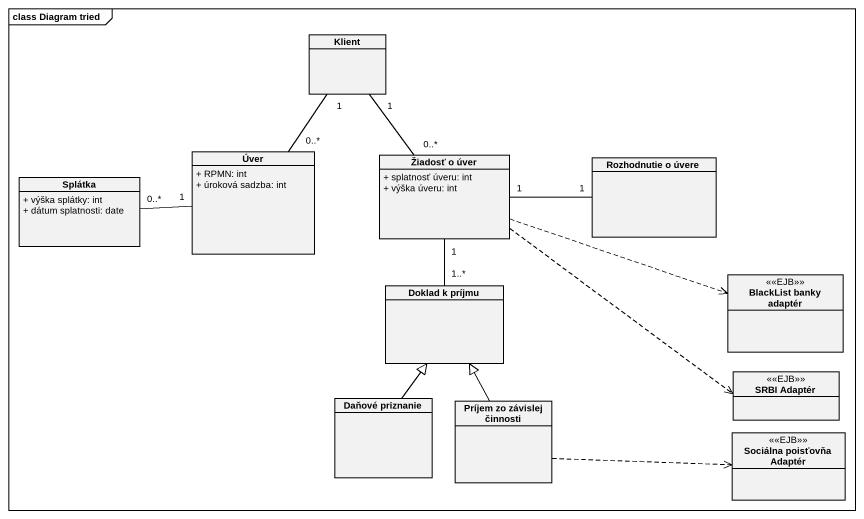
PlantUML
@startuml
mainframe class Diagram tried
hide circle
hide empty members
skinparam classAttributeIconSize 0
class Klient
class Úver {
  + RPMN: int
  + úroková sadzba: int
}
class Splátka {
  + výška splátky: int
  + dátum splatnosti: date
}
class "Žiadosť o úver" as Žiadosť_o_úver {
  + splatnosť úveru: int
  + výška úveru: int
}
class "Rozhodnutie o úvere" as Rozhodnutie_o_úvere
class "Doklad k príjmu" as Doklad_k_príjmu
class "BlackList banky adaptér" as BlackList_banky_adaptér <<EJB>>
class "SRBI Adaptér" as SRBI_Adaptér <<EJB>>
class "Daňové priznanie" as Daňové_priznanie
class "Príjem zo závislej činnosti" as Príjem_zo_závislej_činnosti
class "Sociálna poisťovňa Adaptér" as Sociálna_poisťovňa_Adaptér <<EJB>>
Klient "1" -- "0..*" Úver
Klient "1" -- "0..*" Žiadosť_o_úver
Úver "1" -left- "0..*" Splátka
Žiadosť_o_úver "1" -right- "1" Rozhodnutie_o_úvere
Žiadosť_o_úver "1" -- "1..*" Doklad_k_príjmu
Žiadosť_o_úver .right.> BlackList_banky_adaptér
Žiadosť_o_úver .right.> SRBI_Adaptér
Daňové_priznanie -up-|> Doklad_k_príjmu
Príjem_zo_závislej_činnosti -up-|> Doklad_k_príjmu
Príjem_zo_závislej_činnosti .right.> Sociálna_poisťovňa_Adaptér
@enduml
